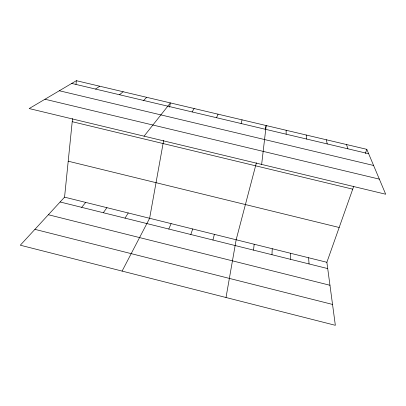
<?xml version="1.0" encoding="UTF-8"?>
<svg xmlns="http://www.w3.org/2000/svg" width="406" height="406" viewBox="0 0 406 406"><rect width="100%" height="100%" fill="white"/><g stroke="black" fill="none" stroke-linecap="round" stroke-linejoin="round"><path stroke-width="0.61" d="M271.969 254.704L272.248 248.726M353.768 186.202L326.871 262.291L335.346 325.307L20.3 245.209L64.564 197.159L72.532 118.542M75.993 84.367L76.369 80.692L366.801 149.332L385.7 194.225L29.181 108.564L76.369 80.692M253.522 250.116L254.171 244.239M261.647 164.42L266.179 125.55L265.23 129.164M226.01 297.512L236.155 239.763L256.384 162.806M163.633 140.425L149.626 218.281L122.099 271.091M169.612 107.164L170.378 102.911L144.069 136.167M212.927 240.012L214.383 234.358M241.073 123.525L242.057 119.851M190.81 234.506L192.708 228.979M365.329 153.504L366.801 149.332M168.794 229.025L171.119 223.62M216.525 117.715L218.052 114.177M192.104 111.934L194.159 108.529M125.043 218.139L128.225 212.967M103.312 212.729L106.915 207.674M81.672 207.344L85.696 202.406M143.602 100.449L146.708 97.318M119.526 94.75L123.155 91.751M95.567 89.081L99.703 86.209M71.72 83.433L368.653 153.727M59.332 90.751L373.596 165.47M44.97 99.237L379.346 179.132M72.212 121.688L352.723 189.166M68.208 161.202L339.177 227.487M64.564 197.159L326.871 262.291M60.124 201.98L327.718 268.584M48.37 214.738L329.961 285.266M34.911 229.349L332.539 304.434M346.521 144.541L347.901 148.814M326.312 139.765L327.236 143.922M306.19 135.01L306.652 139.05M308.601 257.754L309.067 263.941M290.392 253.232L290.483 259.317M286.144 130.27L286.154 134.198"/></g></svg>
